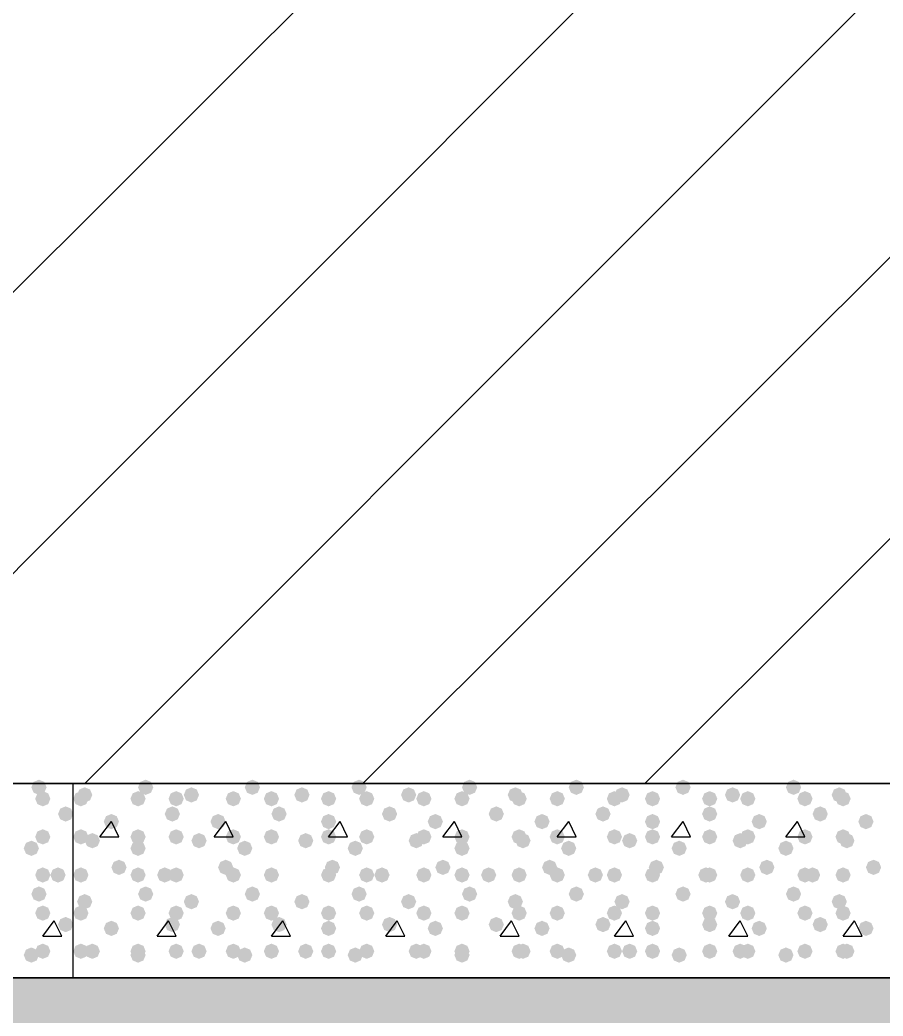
# Model space of a CAD drawing. Header units: millimetres. Extents: x 0 to 420, y 0 to 297.
# Drawn here: x 89.41 to 99, y 177.5 to 188.56 of the extents above; entities that cross this region are included whole.
import ezdxf

# ---------------------------------------------------------------- set-up
doc = ezdxf.new("R2010")
doc.units = ezdxf.units.MM
doc.layers.get('0').update_dxf_attribs({"linetype": 'CONTINUOUS'})

msp = doc.modelspace()

# ---------------------------------------------------------------- hatches: boundary and pattern name
at = {"true_color": 0x000007}
for points in [[(89.704333, 180.043667), (89.679462, 179.983871), (89.619667, 179.959), (89.559871, 179.983871), (89.535, 180.043667), (89.559871, 180.103462), (89.619667, 180.128333), (89.679462, 180.103463)], [(89.746667, 179.916667), (89.721796, 179.856871), (89.662, 179.832), (89.602204, 179.856871), (89.577333, 179.916667), (89.602204, 179.976462), (89.662, 180.001333), (89.721796, 179.976463)], [(90.000667, 179.747333), (89.975796, 179.687537), (89.916, 179.662667), (89.856204, 179.687537), (89.831333, 179.747333), (89.856204, 179.807129), (89.916, 179.832), (89.975796, 179.807129)], [(89.746667, 179.493333), (89.721796, 179.433538), (89.662, 179.408667), (89.602204, 179.433538), (89.577333, 179.493333), (89.602204, 179.553129), (89.662, 179.578), (89.721796, 179.553129)], [(89.619667, 179.366333), (89.594796, 179.306537), (89.535, 179.281667), (89.475204, 179.306537), (89.450333, 179.366333), (89.475204, 179.426129), (89.535, 179.451), (89.594796, 179.426129)], [(89.746667, 179.07), (89.721796, 179.010204), (89.662, 178.985333), (89.602204, 179.010204), (89.577333, 179.07), (89.602204, 179.129796), (89.662, 179.154667), (89.721796, 179.129796)], [(89.916, 179.07), (89.891129, 179.010204), (89.831333, 178.985333), (89.771537, 179.010204), (89.746667, 179.07), (89.771537, 179.129796), (89.831333, 179.154667), (89.891129, 179.129796)], [(89.704333, 178.858333), (89.679462, 178.798537), (89.619667, 178.773667), (89.559871, 178.798537), (89.535, 178.858333), (89.559871, 178.918129), (89.619667, 178.943), (89.679462, 178.918129)], [(89.746667, 178.646667), (89.721796, 178.586871), (89.662, 178.562), (89.602204, 178.586871), (89.577333, 178.646667), (89.602204, 178.706462), (89.662, 178.731333), (89.721796, 178.706463)], [(90.000667, 178.519667), (89.975796, 178.459871), (89.916, 178.435), (89.856204, 178.459871), (89.831333, 178.519667), (89.856204, 178.579462), (89.916, 178.604333), (89.975796, 178.579463)], [(89.746667, 178.223333), (89.721796, 178.163537), (89.662, 178.138667), (89.602204, 178.163537), (89.577333, 178.223333), (89.602204, 178.283129), (89.662, 178.308), (89.721796, 178.283129)], [(89.619667, 178.181), (89.594796, 178.121204), (89.535, 178.096333), (89.475204, 178.121204), (89.450333, 178.181), (89.475204, 178.240796), (89.535, 178.265667), (89.594796, 178.240796)]]:
    msp.add_hatch(color=0, dxfattribs=at).paths.add_polyline_path(points, flags=0)
at = {"true_color": 0x000008}
for points in [[(90.889667, 180.043667), (90.864796, 179.983871), (90.805, 179.959), (90.745204, 179.983871), (90.720333, 180.043667), (90.745204, 180.103462), (90.805, 180.128333), (90.864796, 180.103463)], [(92.075, 180.043667), (92.050129, 179.983871), (91.990333, 179.959), (91.930538, 179.983871), (91.905667, 180.043667), (91.930537, 180.103462), (91.990333, 180.128333), (92.050129, 180.103463)], [(93.260333, 180.043667), (93.235463, 179.983871), (93.175667, 179.959), (93.115871, 179.983871), (93.091, 180.043667), (93.115871, 180.103462), (93.175667, 180.128333), (93.235462, 180.103463)], [(94.488, 180.043667), (94.463129, 179.983871), (94.403333, 179.959), (94.343537, 179.983871), (94.318667, 180.043667), (94.343537, 180.103462), (94.403333, 180.128333), (94.463129, 180.103463)], [(95.673333, 180.043667), (95.648463, 179.983871), (95.588667, 179.959), (95.528871, 179.983871), (95.504, 180.043667), (95.528871, 180.103462), (95.588667, 180.128333), (95.648462, 180.103463)], [(96.858667, 180.043667), (96.833796, 179.983871), (96.774, 179.959), (96.714204, 179.983871), (96.689333, 180.043667), (96.714204, 180.103462), (96.774, 180.128333), (96.833796, 180.103463)], [(98.086333, 180.043667), (98.061462, 179.983871), (98.001667, 179.959), (97.941871, 179.983871), (97.917, 180.043667), (97.941871, 180.103462), (98.001667, 180.128333), (98.061462, 180.103463)], [(90.17, 179.916667), (90.145129, 179.856871), (90.085333, 179.832), (90.025538, 179.856871), (90.000667, 179.916667), (90.025537, 179.976462), (90.085333, 180.001333), (90.145129, 179.976463)], [(90.212333, 179.959), (90.187463, 179.899204), (90.127667, 179.874333), (90.067871, 179.899204), (90.043, 179.959), (90.067871, 180.018796), (90.127667, 180.043667), (90.187462, 180.018796)], [(90.805, 179.916667), (90.780129, 179.856871), (90.720333, 179.832), (90.660538, 179.856871), (90.635667, 179.916667), (90.660537, 179.976462), (90.720333, 180.001333), (90.780129, 179.976463)], [(91.228333, 179.916667), (91.203463, 179.856871), (91.143667, 179.832), (91.083871, 179.856871), (91.059, 179.916667), (91.083871, 179.976462), (91.143667, 180.001333), (91.203462, 179.976463)], [(91.397667, 179.959), (91.372796, 179.899204), (91.313, 179.874333), (91.253204, 179.899204), (91.228333, 179.959), (91.253204, 180.018796), (91.313, 180.043667), (91.372796, 180.018796)], [(91.863333, 179.916667), (91.838463, 179.856871), (91.778667, 179.832), (91.718871, 179.856871), (91.694, 179.916667), (91.718871, 179.976462), (91.778667, 180.001333), (91.838462, 179.976463)], [(92.286667, 179.916667), (92.261796, 179.856871), (92.202, 179.832), (92.142204, 179.856871), (92.117333, 179.916667), (92.142204, 179.976462), (92.202, 180.001333), (92.261796, 179.976463)], [(92.625333, 179.959), (92.600463, 179.899204), (92.540667, 179.874333), (92.480871, 179.899204), (92.456, 179.959), (92.480871, 180.018796), (92.540667, 180.043667), (92.600462, 180.018796)], [(92.921667, 179.916667), (92.896796, 179.856871), (92.837, 179.832), (92.777204, 179.856871), (92.752333, 179.916667), (92.777204, 179.976462), (92.837, 180.001333), (92.896796, 179.976463)], [(93.345, 179.916667), (93.320129, 179.856871), (93.260333, 179.832), (93.200538, 179.856871), (93.175667, 179.916667), (93.200537, 179.976462), (93.260333, 180.001333), (93.320129, 179.976463)], [(93.810667, 179.959), (93.785796, 179.899204), (93.726, 179.874333), (93.666204, 179.899204), (93.641333, 179.959), (93.666204, 180.018796), (93.726, 180.043667), (93.785796, 180.018796)], [(93.98, 179.916667), (93.955129, 179.856871), (93.895333, 179.832), (93.835538, 179.856871), (93.810667, 179.916667), (93.835537, 179.976462), (93.895333, 180.001333), (93.955129, 179.976463)], [(94.403333, 179.916667), (94.378463, 179.856871), (94.318667, 179.832), (94.258871, 179.856871), (94.234, 179.916667), (94.258871, 179.976462), (94.318667, 180.001333), (94.378462, 179.976463)], [(94.996, 179.959), (94.971129, 179.899204), (94.911333, 179.874333), (94.851537, 179.899204), (94.826667, 179.959), (94.851537, 180.018796), (94.911333, 180.043667), (94.971129, 180.018796)], [(95.038333, 179.916667), (95.013463, 179.856871), (94.953667, 179.832), (94.893871, 179.856871), (94.869, 179.916667), (94.893871, 179.976462), (94.953667, 180.001333), (95.013462, 179.976463)], [(95.461667, 179.916667), (95.436796, 179.856871), (95.377, 179.832), (95.317204, 179.856871), (95.292333, 179.916667), (95.317204, 179.976462), (95.377, 180.001333), (95.436796, 179.976463)], [(96.096667, 179.916667), (96.071796, 179.856871), (96.012, 179.832), (95.952204, 179.856871), (95.927333, 179.916667), (95.952204, 179.976462), (96.012, 180.001333), (96.071796, 179.976463)], [(96.181333, 179.959), (96.156462, 179.899204), (96.096667, 179.874333), (96.036871, 179.899204), (96.012, 179.959), (96.036871, 180.018796), (96.096667, 180.043667), (96.156462, 180.018796)], [(96.52, 179.916667), (96.495129, 179.856871), (96.435333, 179.832), (96.375538, 179.856871), (96.350667, 179.916667), (96.375537, 179.976462), (96.435333, 180.001333), (96.495129, 179.976463)], [(97.155, 179.916667), (97.130129, 179.856871), (97.070333, 179.832), (97.010538, 179.856871), (96.985667, 179.916667), (97.010537, 179.976462), (97.070333, 180.001333), (97.130129, 179.976463)], [(97.409, 179.959), (97.384129, 179.899204), (97.324333, 179.874333), (97.264538, 179.899204), (97.239667, 179.959), (97.264537, 180.018796), (97.324333, 180.043667), (97.384129, 180.018796)], [(97.578333, 179.916667), (97.553463, 179.856871), (97.493667, 179.832), (97.433871, 179.856871), (97.409, 179.916667), (97.433871, 179.976462), (97.493667, 180.001333), (97.553462, 179.976463)], [(98.213333, 179.916667), (98.188463, 179.856871), (98.128667, 179.832), (98.068871, 179.856871), (98.044, 179.916667), (98.068871, 179.976462), (98.128667, 180.001333), (98.188462, 179.976463)], [(98.594333, 179.959), (98.569462, 179.899204), (98.509667, 179.874333), (98.449871, 179.899204), (98.425, 179.959), (98.449871, 180.018796), (98.509667, 180.043667), (98.569462, 180.018796)], [(98.636667, 179.916667), (98.611796, 179.856871), (98.552, 179.832), (98.492204, 179.856871), (98.467333, 179.916667), (98.492204, 179.976462), (98.552, 180.001333), (98.611796, 179.976463)], [(91.186, 179.747333), (91.161129, 179.687537), (91.101333, 179.662667), (91.041537, 179.687537), (91.016667, 179.747333), (91.041537, 179.807129), (91.101333, 179.832), (91.161129, 179.807129)], [(92.371333, 179.747333), (92.346463, 179.687537), (92.286667, 179.662667), (92.226871, 179.687537), (92.202, 179.747333), (92.226871, 179.807129), (92.286667, 179.832), (92.346462, 179.807129)], [(93.599, 179.747333), (93.574129, 179.687537), (93.514333, 179.662667), (93.454538, 179.687537), (93.429667, 179.747333), (93.454537, 179.807129), (93.514333, 179.832), (93.574129, 179.807129)], [(94.784333, 179.747333), (94.759462, 179.687537), (94.699667, 179.662667), (94.639871, 179.687537), (94.615, 179.747333), (94.639871, 179.807129), (94.699667, 179.832), (94.759462, 179.807129)], [(95.969667, 179.747333), (95.944796, 179.687537), (95.885, 179.662667), (95.825204, 179.687537), (95.800333, 179.747333), (95.825204, 179.807129), (95.885, 179.832), (95.944796, 179.807129)], [(97.155, 179.747333), (97.130129, 179.687537), (97.070333, 179.662667), (97.010538, 179.687537), (96.985667, 179.747333), (97.010537, 179.807129), (97.070333, 179.832), (97.130129, 179.807129)], [(98.382667, 179.747333), (98.357796, 179.687537), (98.298, 179.662667), (98.238204, 179.687537), (98.213333, 179.747333), (98.238204, 179.807129), (98.298, 179.832), (98.357796, 179.807129)], [(90.508667, 179.662667), (90.483796, 179.602871), (90.424, 179.578), (90.364204, 179.602871), (90.339333, 179.662667), (90.364204, 179.722462), (90.424, 179.747333), (90.483796, 179.722463)], [(91.694, 179.662667), (91.669129, 179.602871), (91.609333, 179.578), (91.549538, 179.602871), (91.524667, 179.662667), (91.549537, 179.722462), (91.609333, 179.747333), (91.669129, 179.722463)], [(92.921667, 179.662667), (92.896796, 179.602871), (92.837, 179.578), (92.777204, 179.602871), (92.752333, 179.662667), (92.777204, 179.722462), (92.837, 179.747333), (92.896796, 179.722463)], [(94.107, 179.662667), (94.082129, 179.602871), (94.022333, 179.578), (93.962538, 179.602871), (93.937667, 179.662667), (93.962537, 179.722462), (94.022333, 179.747333), (94.082129, 179.722463)], [(95.292333, 179.662667), (95.267463, 179.602871), (95.207667, 179.578), (95.147871, 179.602871), (95.123, 179.662667), (95.147871, 179.722462), (95.207667, 179.747333), (95.267462, 179.722463)], [(96.52, 179.662667), (96.495129, 179.602871), (96.435333, 179.578), (96.375538, 179.602871), (96.350667, 179.662667), (96.375537, 179.722462), (96.435333, 179.747333), (96.495129, 179.722463)], [(97.705333, 179.662667), (97.680463, 179.602871), (97.620667, 179.578), (97.560871, 179.602871), (97.536, 179.662667), (97.560871, 179.722462), (97.620667, 179.747333), (97.680462, 179.722463)], [(98.890667, 179.662667), (98.865796, 179.602871), (98.806, 179.578), (98.746204, 179.602871), (98.721333, 179.662667), (98.746204, 179.722462), (98.806, 179.747333), (98.865796, 179.722463)], [(90.17, 179.493333), (90.145129, 179.433538), (90.085333, 179.408667), (90.025538, 179.433538), (90.000667, 179.493333), (90.025537, 179.553129), (90.085333, 179.578), (90.145129, 179.553129)], [(90.297, 179.451), (90.272129, 179.391204), (90.212333, 179.366333), (90.152538, 179.391204), (90.127667, 179.451), (90.152537, 179.510796), (90.212333, 179.535667), (90.272129, 179.510796)], [(90.805, 179.493333), (90.780129, 179.433538), (90.720333, 179.408667), (90.660538, 179.433538), (90.635667, 179.493333), (90.660537, 179.553129), (90.720333, 179.578), (90.780129, 179.553129)], [(91.228333, 179.493333), (91.203463, 179.433538), (91.143667, 179.408667), (91.083871, 179.433538), (91.059, 179.493333), (91.083871, 179.553129), (91.143667, 179.578), (91.203462, 179.553129)], [(91.482333, 179.451), (91.457463, 179.391204), (91.397667, 179.366333), (91.337871, 179.391204), (91.313, 179.451), (91.337871, 179.510796), (91.397667, 179.535667), (91.457462, 179.510796)], [(91.863333, 179.493333), (91.838463, 179.433538), (91.778667, 179.408667), (91.718871, 179.433538), (91.694, 179.493333), (91.718871, 179.553129), (91.778667, 179.578), (91.838462, 179.553129)], [(92.286667, 179.493333), (92.261796, 179.433538), (92.202, 179.408667), (92.142204, 179.433538), (92.117333, 179.493333), (92.142204, 179.553129), (92.202, 179.578), (92.261796, 179.553129)], [(92.667667, 179.451), (92.642796, 179.391204), (92.583, 179.366333), (92.523204, 179.391204), (92.498333, 179.451), (92.523204, 179.510796), (92.583, 179.535667), (92.642796, 179.510796)], [(92.921667, 179.493333), (92.896796, 179.433538), (92.837, 179.408667), (92.777204, 179.433538), (92.752333, 179.493333), (92.777204, 179.553129), (92.837, 179.578), (92.896796, 179.553129)], [(93.345, 179.493333), (93.320129, 179.433538), (93.260333, 179.408667), (93.200538, 179.433538), (93.175667, 179.493333), (93.200537, 179.553129), (93.260333, 179.578), (93.320129, 179.553129)], [(93.895333, 179.451), (93.870463, 179.391204), (93.810667, 179.366333), (93.750871, 179.391204), (93.726, 179.451), (93.750871, 179.510796), (93.810667, 179.535667), (93.870462, 179.510796)], [(93.98, 179.493333), (93.955129, 179.433538), (93.895333, 179.408667), (93.835538, 179.433538), (93.810667, 179.493333), (93.835537, 179.553129), (93.895333, 179.578), (93.955129, 179.553129)], [(94.403333, 179.493333), (94.378463, 179.433538), (94.318667, 179.408667), (94.258871, 179.433538), (94.234, 179.493333), (94.258871, 179.553129), (94.318667, 179.578), (94.378462, 179.553129)], [(95.038333, 179.493333), (95.013463, 179.433538), (94.953667, 179.408667), (94.893871, 179.433538), (94.869, 179.493333), (94.893871, 179.553129), (94.953667, 179.578), (95.013462, 179.553129)], [(95.080667, 179.451), (95.055796, 179.391204), (94.996, 179.366333), (94.936204, 179.391204), (94.911333, 179.451), (94.936204, 179.510796), (94.996, 179.535667), (95.055796, 179.510796)], [(95.461667, 179.493333), (95.436796, 179.433538), (95.377, 179.408667), (95.317204, 179.433538), (95.292333, 179.493333), (95.317204, 179.553129), (95.377, 179.578), (95.436796, 179.553129)], [(96.096667, 179.493333), (96.071796, 179.433538), (96.012, 179.408667), (95.952204, 179.433538), (95.927333, 179.493333), (95.952204, 179.553129), (96.012, 179.578), (96.071796, 179.553129)], [(96.266, 179.451), (96.241129, 179.391204), (96.181333, 179.366333), (96.121537, 179.391204), (96.096667, 179.451), (96.121537, 179.510796), (96.181333, 179.535667), (96.241129, 179.510796)], [(96.52, 179.493333), (96.495129, 179.433538), (96.435333, 179.408667), (96.375538, 179.433538), (96.350667, 179.493333), (96.375537, 179.553129), (96.435333, 179.578), (96.495129, 179.553129)], [(97.155, 179.493333), (97.130129, 179.433538), (97.070333, 179.408667), (97.010538, 179.433538), (96.985667, 179.493333), (97.010537, 179.553129), (97.070333, 179.578), (97.130129, 179.553129)], [(97.493667, 179.451), (97.468796, 179.391204), (97.409, 179.366333), (97.349204, 179.391204), (97.324333, 179.451), (97.349204, 179.510796), (97.409, 179.535667), (97.468796, 179.510796)], [(97.578333, 179.493333), (97.553463, 179.433538), (97.493667, 179.408667), (97.433871, 179.433538), (97.409, 179.493333), (97.433871, 179.553129), (97.493667, 179.578), (97.553462, 179.553129)], [(98.213333, 179.493333), (98.188463, 179.433538), (98.128667, 179.408667), (98.068871, 179.433538), (98.044, 179.493333), (98.068871, 179.553129), (98.128667, 179.578), (98.188462, 179.553129)], [(98.636667, 179.493333), (98.611796, 179.433538), (98.552, 179.408667), (98.492204, 179.433538), (98.467333, 179.493333), (98.492204, 179.553129), (98.552, 179.578), (98.611796, 179.553129)], [(98.679, 179.451), (98.654129, 179.391204), (98.594333, 179.366333), (98.534538, 179.391204), (98.509667, 179.451), (98.534537, 179.510796), (98.594333, 179.535667), (98.654129, 179.510796)], [(90.805, 179.366333), (90.780129, 179.306537), (90.720333, 179.281667), (90.660538, 179.306537), (90.635667, 179.366333), (90.660537, 179.426129), (90.720333, 179.451), (90.780129, 179.426129)], [(91.990333, 179.366333), (91.965463, 179.306537), (91.905667, 179.281667), (91.845871, 179.306537), (91.821, 179.366333), (91.845871, 179.426129), (91.905667, 179.451), (91.965462, 179.426129)], [(93.218, 179.366333), (93.193129, 179.306537), (93.133333, 179.281667), (93.073538, 179.306537), (93.048667, 179.366333), (93.073537, 179.426129), (93.133333, 179.451), (93.193129, 179.426129)], [(94.403333, 179.366333), (94.378463, 179.306537), (94.318667, 179.281667), (94.258871, 179.306537), (94.234, 179.366333), (94.258871, 179.426129), (94.318667, 179.451), (94.378462, 179.426129)], [(95.588667, 179.366333), (95.563796, 179.306537), (95.504, 179.281667), (95.444204, 179.306537), (95.419333, 179.366333), (95.444204, 179.426129), (95.504, 179.451), (95.563796, 179.426129)], [(96.816333, 179.366333), (96.791462, 179.306537), (96.731667, 179.281667), (96.671871, 179.306537), (96.647, 179.366333), (96.671871, 179.426129), (96.731667, 179.451), (96.791462, 179.426129)], [(98.001667, 179.366333), (97.976796, 179.306537), (97.917, 179.281667), (97.857204, 179.306537), (97.832333, 179.366333), (97.857204, 179.426129), (97.917, 179.451), (97.976796, 179.426129)], [(90.593333, 179.154667), (90.568463, 179.094871), (90.508667, 179.07), (90.448871, 179.094871), (90.424, 179.154667), (90.448871, 179.214462), (90.508667, 179.239333), (90.568462, 179.214463)], [(91.778667, 179.154667), (91.753796, 179.094871), (91.694, 179.07), (91.634204, 179.094871), (91.609333, 179.154667), (91.634204, 179.214462), (91.694, 179.239333), (91.753796, 179.214463)], [(92.964, 179.154667), (92.939129, 179.094871), (92.879333, 179.07), (92.819538, 179.094871), (92.794667, 179.154667), (92.819537, 179.214462), (92.879333, 179.239333), (92.939129, 179.214463)], [(94.191667, 179.154667), (94.166796, 179.094871), (94.107, 179.07), (94.047204, 179.094871), (94.022333, 179.154667), (94.047204, 179.214462), (94.107, 179.239333), (94.166796, 179.214463)], [(95.377, 179.154667), (95.352129, 179.094871), (95.292333, 179.07), (95.232538, 179.094871), (95.207667, 179.154667), (95.232537, 179.214462), (95.292333, 179.239333), (95.352129, 179.214463)], [(96.562333, 179.154667), (96.537463, 179.094871), (96.477667, 179.07), (96.417871, 179.094871), (96.393, 179.154667), (96.417871, 179.214462), (96.477667, 179.239333), (96.537462, 179.214463)], [(97.79, 179.154667), (97.765129, 179.094871), (97.705333, 179.07), (97.645538, 179.094871), (97.620667, 179.154667), (97.645537, 179.214462), (97.705333, 179.239333), (97.765129, 179.214463)], [(98.975333, 179.154667), (98.950463, 179.094871), (98.890667, 179.07), (98.830871, 179.094871), (98.806, 179.154667), (98.830871, 179.214462), (98.890667, 179.239333), (98.950462, 179.214463)], [(90.17, 179.07), (90.145129, 179.010204), (90.085333, 178.985333), (90.025538, 179.010204), (90.000667, 179.07), (90.025537, 179.129796), (90.085333, 179.154667), (90.145129, 179.129796)], [(90.805, 179.07), (90.780129, 179.010204), (90.720333, 178.985333), (90.660538, 179.010204), (90.635667, 179.07), (90.660537, 179.129796), (90.720333, 179.154667), (90.780129, 179.129796)], [(91.101333, 179.07), (91.076462, 179.010204), (91.016667, 178.985333), (90.956871, 179.010204), (90.932, 179.07), (90.956871, 179.129796), (91.016667, 179.154667), (91.076462, 179.129796)], [(91.228333, 179.07), (91.203463, 179.010204), (91.143667, 178.985333), (91.083871, 179.010204), (91.059, 179.07), (91.083871, 179.129796), (91.143667, 179.154667), (91.203462, 179.129796)], [(91.863333, 179.07), (91.838463, 179.010204), (91.778667, 178.985333), (91.718871, 179.010204), (91.694, 179.07), (91.718871, 179.129796), (91.778667, 179.154667), (91.838462, 179.129796)], [(92.286667, 179.07), (92.261796, 179.010204), (92.202, 178.985333), (92.142204, 179.010204), (92.117333, 179.07), (92.142204, 179.129796), (92.202, 179.154667), (92.261796, 179.129796)], [(92.286667, 179.07), (92.261796, 179.010204), (92.202, 178.985333), (92.142204, 179.010204), (92.117333, 179.07), (92.142204, 179.129796), (92.202, 179.154667), (92.261796, 179.129796)], [(92.921667, 179.07), (92.896796, 179.010204), (92.837, 178.985333), (92.777204, 179.010204), (92.752333, 179.07), (92.777204, 179.129796), (92.837, 179.154667), (92.896796, 179.129796)], [(93.345, 179.07), (93.320129, 179.010204), (93.260333, 178.985333), (93.200538, 179.010204), (93.175667, 179.07), (93.200537, 179.129796), (93.260333, 179.154667), (93.320129, 179.129796)], [(93.514333, 179.07), (93.489462, 179.010204), (93.429667, 178.985333), (93.369871, 179.010204), (93.345, 179.07), (93.369871, 179.129796), (93.429667, 179.154667), (93.489462, 179.129796)], [(93.98, 179.07), (93.955129, 179.010204), (93.895333, 178.985333), (93.835538, 179.010204), (93.810667, 179.07), (93.835537, 179.129796), (93.895333, 179.154667), (93.955129, 179.129796)], [(94.403333, 179.07), (94.378463, 179.010204), (94.318667, 178.985333), (94.258871, 179.010204), (94.234, 179.07), (94.258871, 179.129796), (94.318667, 179.154667), (94.378462, 179.129796)], [(94.699667, 179.07), (94.674796, 179.010204), (94.615, 178.985333), (94.555204, 179.010204), (94.530333, 179.07), (94.555204, 179.129796), (94.615, 179.154667), (94.674796, 179.129796)], [(95.038333, 179.07), (95.013463, 179.010204), (94.953667, 178.985333), (94.893871, 179.010204), (94.869, 179.07), (94.893871, 179.129796), (94.953667, 179.154667), (95.013462, 179.129796)], [(95.461667, 179.07), (95.436796, 179.010204), (95.377, 178.985333), (95.317204, 179.010204), (95.292333, 179.07), (95.317204, 179.129796), (95.377, 179.154667), (95.436796, 179.129796)], [(95.885, 179.07), (95.860129, 179.010204), (95.800333, 178.985333), (95.740538, 179.010204), (95.715667, 179.07), (95.740537, 179.129796), (95.800333, 179.154667), (95.860129, 179.129796)], [(96.096667, 179.07), (96.071796, 179.010204), (96.012, 178.985333), (95.952204, 179.010204), (95.927333, 179.07), (95.952204, 179.129796), (96.012, 179.154667), (96.071796, 179.129796)], [(96.52, 179.07), (96.495129, 179.010204), (96.435333, 178.985333), (96.375538, 179.010204), (96.350667, 179.07), (96.375537, 179.129796), (96.435333, 179.154667), (96.495129, 179.129796)], [(97.112667, 179.07), (97.087796, 179.010204), (97.028, 178.985333), (96.968204, 179.010204), (96.943333, 179.07), (96.968204, 179.129796), (97.028, 179.154667), (97.087796, 179.129796)], [(97.155, 179.07), (97.130129, 179.010204), (97.070333, 178.985333), (97.010538, 179.010204), (96.985667, 179.07), (97.010537, 179.129796), (97.070333, 179.154667), (97.130129, 179.129796)], [(97.578333, 179.07), (97.553463, 179.010204), (97.493667, 178.985333), (97.433871, 179.010204), (97.409, 179.07), (97.433871, 179.129796), (97.493667, 179.154667), (97.553462, 179.129796)], [(98.213333, 179.07), (98.188463, 179.010204), (98.128667, 178.985333), (98.068871, 179.010204), (98.044, 179.07), (98.068871, 179.129796), (98.128667, 179.154667), (98.188462, 179.129796)], [(98.298, 179.07), (98.273129, 179.010204), (98.213333, 178.985333), (98.153537, 179.010204), (98.128667, 179.07), (98.153537, 179.129796), (98.213333, 179.154667), (98.273129, 179.129796)], [(98.636667, 179.07), (98.611796, 179.010204), (98.552, 178.985333), (98.492204, 179.010204), (98.467333, 179.07), (98.492204, 179.129796), (98.552, 179.154667), (98.611796, 179.129796)], [(90.212333, 178.773667), (90.187463, 178.713871), (90.127667, 178.689), (90.067871, 178.713871), (90.043, 178.773667), (90.067871, 178.833462), (90.127667, 178.858333), (90.187462, 178.833463)], [(90.889667, 178.858333), (90.864796, 178.798537), (90.805, 178.773667), (90.745204, 178.798537), (90.720333, 178.858333), (90.745204, 178.918129), (90.805, 178.943), (90.864796, 178.918129)], [(91.397667, 178.773667), (91.372796, 178.713871), (91.313, 178.689), (91.253204, 178.713871), (91.228333, 178.773667), (91.253204, 178.833462), (91.313, 178.858333), (91.372796, 178.833463)], [(92.075, 178.858333), (92.050129, 178.798537), (91.990333, 178.773667), (91.930538, 178.798537), (91.905667, 178.858333), (91.930537, 178.918129), (91.990333, 178.943), (92.050129, 178.918129)], [(92.625333, 178.773667), (92.600463, 178.713871), (92.540667, 178.689), (92.480871, 178.713871), (92.456, 178.773667), (92.480871, 178.833462), (92.540667, 178.858333), (92.600462, 178.833463)], [(93.260333, 178.858333), (93.235463, 178.798537), (93.175667, 178.773667), (93.115871, 178.798537), (93.091, 178.858333), (93.115871, 178.918129), (93.175667, 178.943), (93.235462, 178.918129)], [(93.810667, 178.773667), (93.785796, 178.713871), (93.726, 178.689), (93.666204, 178.713871), (93.641333, 178.773667), (93.666204, 178.833462), (93.726, 178.858333), (93.785796, 178.833463)], [(94.488, 178.858333), (94.463129, 178.798537), (94.403333, 178.773667), (94.343537, 178.798537), (94.318667, 178.858333), (94.343537, 178.918129), (94.403333, 178.943), (94.463129, 178.918129)], [(94.996, 178.773667), (94.971129, 178.713871), (94.911333, 178.689), (94.851537, 178.713871), (94.826667, 178.773667), (94.851537, 178.833462), (94.911333, 178.858333), (94.971129, 178.833463)], [(95.673333, 178.858333), (95.648463, 178.798537), (95.588667, 178.773667), (95.528871, 178.798537), (95.504, 178.858333), (95.528871, 178.918129), (95.588667, 178.943), (95.648462, 178.918129)], [(96.181333, 178.773667), (96.156462, 178.713871), (96.096667, 178.689), (96.036871, 178.713871), (96.012, 178.773667), (96.036871, 178.833462), (96.096667, 178.858333), (96.156462, 178.833463)], [(96.858667, 178.858333), (96.833796, 178.798537), (96.774, 178.773667), (96.714204, 178.798537), (96.689333, 178.858333), (96.714204, 178.918129), (96.774, 178.943), (96.833796, 178.918129)], [(97.409, 178.773667), (97.384129, 178.713871), (97.324333, 178.689), (97.264538, 178.713871), (97.239667, 178.773667), (97.264537, 178.833462), (97.324333, 178.858333), (97.384129, 178.833463)], [(98.086333, 178.858333), (98.061462, 178.798537), (98.001667, 178.773667), (97.941871, 178.798537), (97.917, 178.858333), (97.941871, 178.918129), (98.001667, 178.943), (98.061462, 178.918129)], [(98.594333, 178.773667), (98.569462, 178.713871), (98.509667, 178.689), (98.449871, 178.713871), (98.425, 178.773667), (98.449871, 178.833462), (98.509667, 178.858333), (98.569462, 178.833463)], [(90.17, 178.646667), (90.145129, 178.586871), (90.085333, 178.562), (90.025538, 178.586871), (90.000667, 178.646667), (90.025537, 178.706462), (90.085333, 178.731333), (90.145129, 178.706463)], [(90.805, 178.646667), (90.780129, 178.586871), (90.720333, 178.562), (90.660538, 178.586871), (90.635667, 178.646667), (90.660537, 178.706462), (90.720333, 178.731333), (90.780129, 178.706463)], [(91.228333, 178.646667), (91.203463, 178.586871), (91.143667, 178.562), (91.083871, 178.586871), (91.059, 178.646667), (91.083871, 178.706462), (91.143667, 178.731333), (91.203462, 178.706463)], [(91.863333, 178.646667), (91.838463, 178.586871), (91.778667, 178.562), (91.718871, 178.586871), (91.694, 178.646667), (91.718871, 178.706462), (91.778667, 178.731333), (91.838462, 178.706463)], [(92.286667, 178.646667), (92.261796, 178.586871), (92.202, 178.562), (92.142204, 178.586871), (92.117333, 178.646667), (92.142204, 178.706462), (92.202, 178.731333), (92.261796, 178.706463)], [(92.921667, 178.646667), (92.896796, 178.586871), (92.837, 178.562), (92.777204, 178.586871), (92.752333, 178.646667), (92.777204, 178.706462), (92.837, 178.731333), (92.896796, 178.706463)], [(93.345, 178.646667), (93.320129, 178.586871), (93.260333, 178.562), (93.200538, 178.586871), (93.175667, 178.646667), (93.200537, 178.706462), (93.260333, 178.731333), (93.320129, 178.706463)], [(93.98, 178.646667), (93.955129, 178.586871), (93.895333, 178.562), (93.835538, 178.586871), (93.810667, 178.646667), (93.835537, 178.706462), (93.895333, 178.731333), (93.955129, 178.706463)], [(94.403333, 178.646667), (94.378463, 178.586871), (94.318667, 178.562), (94.258871, 178.586871), (94.234, 178.646667), (94.258871, 178.706462), (94.318667, 178.731333), (94.378462, 178.706463)], [(95.038333, 178.646667), (95.013463, 178.586871), (94.953667, 178.562), (94.893871, 178.586871), (94.869, 178.646667), (94.893871, 178.706462), (94.953667, 178.731333), (95.013462, 178.706463)], [(95.461667, 178.646667), (95.436796, 178.586871), (95.377, 178.562), (95.317204, 178.586871), (95.292333, 178.646667), (95.317204, 178.706462), (95.377, 178.731333), (95.436796, 178.706463)], [(96.096667, 178.646667), (96.071796, 178.586871), (96.012, 178.562), (95.952204, 178.586871), (95.927333, 178.646667), (95.952204, 178.706462), (96.012, 178.731333), (96.071796, 178.706463)], [(96.52, 178.646667), (96.495129, 178.586871), (96.435333, 178.562), (96.375538, 178.586871), (96.350667, 178.646667), (96.375537, 178.706462), (96.435333, 178.731333), (96.495129, 178.706463)], [(97.155, 178.646667), (97.130129, 178.586871), (97.070333, 178.562), (97.010538, 178.586871), (96.985667, 178.646667), (97.010537, 178.706462), (97.070333, 178.731333), (97.130129, 178.706463)], [(97.578333, 178.646667), (97.553463, 178.586871), (97.493667, 178.562), (97.433871, 178.586871), (97.409, 178.646667), (97.433871, 178.706462), (97.493667, 178.731333), (97.553462, 178.706463)], [(98.213333, 178.646667), (98.188463, 178.586871), (98.128667, 178.562), (98.068871, 178.586871), (98.044, 178.646667), (98.068871, 178.706462), (98.128667, 178.731333), (98.188462, 178.706463)], [(98.636667, 178.646667), (98.611796, 178.586871), (98.552, 178.562), (98.492204, 178.586871), (98.467333, 178.646667), (98.492204, 178.706462), (98.552, 178.731333), (98.611796, 178.706463)], [(90.508667, 178.477333), (90.483796, 178.417537), (90.424, 178.392667), (90.364204, 178.417537), (90.339333, 178.477333), (90.364204, 178.537129), (90.424, 178.562), (90.483796, 178.537129)], [(91.186, 178.519667), (91.161129, 178.459871), (91.101333, 178.435), (91.041537, 178.459871), (91.016667, 178.519667), (91.041537, 178.579462), (91.101333, 178.604333), (91.161129, 178.579463)], [(91.694, 178.477333), (91.669129, 178.417537), (91.609333, 178.392667), (91.549538, 178.417537), (91.524667, 178.477333), (91.549537, 178.537129), (91.609333, 178.562), (91.669129, 178.537129)], [(92.371333, 178.519667), (92.346463, 178.459871), (92.286667, 178.435), (92.226871, 178.459871), (92.202, 178.519667), (92.226871, 178.579462), (92.286667, 178.604333), (92.346462, 178.579463)], [(92.921667, 178.477333), (92.896796, 178.417537), (92.837, 178.392667), (92.777204, 178.417537), (92.752333, 178.477333), (92.777204, 178.537129), (92.837, 178.562), (92.896796, 178.537129)], [(93.599, 178.519667), (93.574129, 178.459871), (93.514333, 178.435), (93.454538, 178.459871), (93.429667, 178.519667), (93.454537, 178.579462), (93.514333, 178.604333), (93.574129, 178.579463)], [(94.107, 178.477333), (94.082129, 178.417537), (94.022333, 178.392667), (93.962538, 178.417537), (93.937667, 178.477333), (93.962537, 178.537129), (94.022333, 178.562), (94.082129, 178.537129)], [(94.784333, 178.519667), (94.759462, 178.459871), (94.699667, 178.435), (94.639871, 178.459871), (94.615, 178.519667), (94.639871, 178.579462), (94.699667, 178.604333), (94.759462, 178.579463)], [(95.292333, 178.477333), (95.267463, 178.417537), (95.207667, 178.392667), (95.147871, 178.417537), (95.123, 178.477333), (95.147871, 178.537129), (95.207667, 178.562), (95.267462, 178.537129)], [(95.969667, 178.519667), (95.944796, 178.459871), (95.885, 178.435), (95.825204, 178.459871), (95.800333, 178.519667), (95.825204, 178.579462), (95.885, 178.604333), (95.944796, 178.579463)], [(96.52, 178.477333), (96.495129, 178.417537), (96.435333, 178.392667), (96.375538, 178.417537), (96.350667, 178.477333), (96.375537, 178.537129), (96.435333, 178.562), (96.495129, 178.537129)], [(97.155, 178.519667), (97.130129, 178.459871), (97.070333, 178.435), (97.010538, 178.459871), (96.985667, 178.519667), (97.010537, 178.579462), (97.070333, 178.604333), (97.130129, 178.579463)], [(97.705333, 178.477333), (97.680463, 178.417537), (97.620667, 178.392667), (97.560871, 178.417537), (97.536, 178.477333), (97.560871, 178.537129), (97.620667, 178.562), (97.680462, 178.537129)], [(98.382667, 178.519667), (98.357796, 178.459871), (98.298, 178.435), (98.238204, 178.459871), (98.213333, 178.519667), (98.238204, 178.579462), (98.298, 178.604333), (98.357796, 178.579463)], [(98.890667, 178.477333), (98.865796, 178.417537), (98.806, 178.392667), (98.746204, 178.417537), (98.721333, 178.477333), (98.746204, 178.537129), (98.806, 178.562), (98.865796, 178.537129)], [(90.17, 178.223333), (90.145129, 178.163537), (90.085333, 178.138667), (90.025538, 178.163537), (90.000667, 178.223333), (90.025537, 178.283129), (90.085333, 178.308), (90.145129, 178.283129)], [(90.297, 178.223333), (90.272129, 178.163537), (90.212333, 178.138667), (90.152538, 178.163537), (90.127667, 178.223333), (90.152537, 178.283129), (90.212333, 178.308), (90.272129, 178.283129)], [(90.805, 178.223333), (90.780129, 178.163537), (90.720333, 178.138667), (90.660538, 178.163537), (90.635667, 178.223333), (90.660537, 178.283129), (90.720333, 178.308), (90.780129, 178.283129)], [(91.228333, 178.223333), (91.203463, 178.163537), (91.143667, 178.138667), (91.083871, 178.163537), (91.059, 178.223333), (91.083871, 178.283129), (91.143667, 178.308), (91.203462, 178.283129)], [(91.482333, 178.223333), (91.457463, 178.163537), (91.397667, 178.138667), (91.337871, 178.163537), (91.313, 178.223333), (91.337871, 178.283129), (91.397667, 178.308), (91.457462, 178.283129)], [(91.863333, 178.223333), (91.838463, 178.163537), (91.778667, 178.138667), (91.718871, 178.163537), (91.694, 178.223333), (91.718871, 178.283129), (91.778667, 178.308), (91.838462, 178.283129)], [(92.286667, 178.223333), (92.261796, 178.163537), (92.202, 178.138667), (92.142204, 178.163537), (92.117333, 178.223333), (92.142204, 178.283129), (92.202, 178.308), (92.261796, 178.283129)], [(92.667667, 178.223333), (92.642796, 178.163537), (92.583, 178.138667), (92.523204, 178.163537), (92.498333, 178.223333), (92.523204, 178.283129), (92.583, 178.308), (92.642796, 178.283129)], [(92.921667, 178.223333), (92.896796, 178.163537), (92.837, 178.138667), (92.777204, 178.163537), (92.752333, 178.223333), (92.777204, 178.283129), (92.837, 178.308), (92.896796, 178.283129)], [(93.345, 178.223333), (93.320129, 178.163537), (93.260333, 178.138667), (93.200538, 178.163537), (93.175667, 178.223333), (93.200537, 178.283129), (93.260333, 178.308), (93.320129, 178.283129)], [(93.895333, 178.223333), (93.870463, 178.163537), (93.810667, 178.138667), (93.750871, 178.163537), (93.726, 178.223333), (93.750871, 178.283129), (93.810667, 178.308), (93.870462, 178.283129)], [(93.98, 178.223333), (93.955129, 178.163537), (93.895333, 178.138667), (93.835538, 178.163537), (93.810667, 178.223333), (93.835537, 178.283129), (93.895333, 178.308), (93.955129, 178.283129)], [(94.403333, 178.223333), (94.378463, 178.163537), (94.318667, 178.138667), (94.258871, 178.163537), (94.234, 178.223333), (94.258871, 178.283129), (94.318667, 178.308), (94.378462, 178.283129)], [(95.038333, 178.223333), (95.013463, 178.163537), (94.953667, 178.138667), (94.893871, 178.163537), (94.869, 178.223333), (94.893871, 178.283129), (94.953667, 178.308), (95.013462, 178.283129)], [(95.080667, 178.223333), (95.055796, 178.163537), (94.996, 178.138667), (94.936204, 178.163537), (94.911333, 178.223333), (94.936204, 178.283129), (94.996, 178.308), (95.055796, 178.283129)], [(95.461667, 178.223333), (95.436796, 178.163537), (95.377, 178.138667), (95.317204, 178.163537), (95.292333, 178.223333), (95.317204, 178.283129), (95.377, 178.308), (95.436796, 178.283129)], [(96.096667, 178.223333), (96.071796, 178.163537), (96.012, 178.138667), (95.952204, 178.163537), (95.927333, 178.223333), (95.952204, 178.283129), (96.012, 178.308), (96.071796, 178.283129)], [(96.266, 178.223333), (96.241129, 178.163537), (96.181333, 178.138667), (96.121537, 178.163537), (96.096667, 178.223333), (96.121537, 178.283129), (96.181333, 178.308), (96.241129, 178.283129)], [(96.52, 178.223333), (96.495129, 178.163537), (96.435333, 178.138667), (96.375538, 178.163537), (96.350667, 178.223333), (96.375537, 178.283129), (96.435333, 178.308), (96.495129, 178.283129)], [(97.155, 178.223333), (97.130129, 178.163537), (97.070333, 178.138667), (97.010538, 178.163537), (96.985667, 178.223333), (97.010537, 178.283129), (97.070333, 178.308), (97.130129, 178.283129)], [(97.493667, 178.223333), (97.468796, 178.163537), (97.409, 178.138667), (97.349204, 178.163537), (97.324333, 178.223333), (97.349204, 178.283129), (97.409, 178.308), (97.468796, 178.283129)], [(97.578333, 178.223333), (97.553463, 178.163537), (97.493667, 178.138667), (97.433871, 178.163537), (97.409, 178.223333), (97.433871, 178.283129), (97.493667, 178.308), (97.553462, 178.283129)], [(98.213333, 178.223333), (98.188463, 178.163537), (98.128667, 178.138667), (98.068871, 178.163537), (98.044, 178.223333), (98.068871, 178.283129), (98.128667, 178.308), (98.188462, 178.283129)], [(98.636667, 178.223333), (98.611796, 178.163537), (98.552, 178.138667), (98.492204, 178.163537), (98.467333, 178.223333), (98.492204, 178.283129), (98.552, 178.308), (98.611796, 178.283129)], [(98.679, 178.223333), (98.654129, 178.163537), (98.594333, 178.138667), (98.534538, 178.163537), (98.509667, 178.223333), (98.534537, 178.283129), (98.594333, 178.308), (98.654129, 178.283129)], [(90.805, 178.181), (90.780129, 178.121204), (90.720333, 178.096333), (90.660538, 178.121204), (90.635667, 178.181), (90.660537, 178.240796), (90.720333, 178.265667), (90.780129, 178.240796)], [(91.990333, 178.181), (91.965463, 178.121204), (91.905667, 178.096333), (91.845871, 178.121204), (91.821, 178.181), (91.845871, 178.240796), (91.905667, 178.265667), (91.965462, 178.240796)], [(93.218, 178.181), (93.193129, 178.121204), (93.133333, 178.096333), (93.073538, 178.121204), (93.048667, 178.181), (93.073537, 178.240796), (93.133333, 178.265667), (93.193129, 178.240796)], [(94.403333, 178.181), (94.378463, 178.121204), (94.318667, 178.096333), (94.258871, 178.121204), (94.234, 178.181), (94.258871, 178.240796), (94.318667, 178.265667), (94.378462, 178.240796)], [(95.588667, 178.181), (95.563796, 178.121204), (95.504, 178.096333), (95.444204, 178.121204), (95.419333, 178.181), (95.444204, 178.240796), (95.504, 178.265667), (95.563796, 178.240796)], [(96.816333, 178.181), (96.791462, 178.121204), (96.731667, 178.096333), (96.671871, 178.121204), (96.647, 178.181), (96.671871, 178.240796), (96.731667, 178.265667), (96.791462, 178.240796)], [(98.001667, 178.181), (97.976796, 178.121204), (97.917, 178.096333), (97.857204, 178.121204), (97.832333, 178.181), (97.857204, 178.240796), (97.917, 178.265667), (97.976796, 178.240796)]]:
    msp.add_hatch(color=0, dxfattribs=at).paths.add_polyline_path(points, flags=0)
h = msp.add_hatch(color=0, dxfattribs=at)
h.paths.add_polyline_path([(378.544667, 177.927), (32.469667, 177.927), (378.544667, 165.946667)], flags=0)
h.paths.add_polyline_path([(32.469667, 177.927), (378.544667, 165.946667), (32.469667, 165.946667)], flags=0)

# ---------------------------------------------------------------- linework, layer by layer
at = {"color": 0, "true_color": 0x000007}
for points in [[(31.369, 201.252667), (31.369, 177.927), (379.603, 177.927), (379.603, 201.252667), (217.17, 201.252667), (217.17, 222.461667), (193.844333, 222.461667), (193.844333, 201.252667)], [(31.369, 201.252667), (31.369, 177.927), (379.603, 177.927), (379.603, 201.252667), (217.17, 201.252667), (217.17, 222.461667), (193.844333, 222.461667), (193.844333, 201.252667)], [(33.528002, 199.135999), (195.961001, 199.135999), (195.961001, 220.344999), (215.053334, 220.344999), (215.053334, 199.135999), (377.486334, 199.135999), (377.486334, 180.085999), (33.528002, 180.085999)], [(87.884, 180.086), (87.884, 177.927), (90.000667, 177.927), (90.000667, 180.086)]]:
    msp.add_lwpolyline(points, close=True, dxfattribs=at)
at = {"color": 0, "true_color": 0x0000fd}
msp.add_lwpolyline([(33.528, 180.086), (377.486333, 180.086), (377.486333, 199.136), (215.053333, 199.136), (215.053333, 220.345), (195.961, 220.345), (195.961, 199.136), (33.528, 199.136)], close=True, dxfattribs=at)
at = {"color": 0, "true_color": 0x000002}
for points in [[(83.862333, 180.086), (102.954667, 199.136)], [(86.995, 180.086), (106.045, 199.136)], [(90.127667, 180.086), (109.177667, 199.136)], [(93.218, 180.086), (112.310333, 199.136)], [(96.350667, 180.086), (115.443, 199.136)]]:
    msp.add_lwpolyline(points, dxfattribs=at)
at = {"color": 0, "true_color": 0x000007}
for points in [[(109.093, 180.086), (90.000667, 180.086)], [(89.662, 178.392667), (89.789, 178.562)], [(89.873667, 178.392667), (89.789, 178.562)], [(89.662, 178.392667), (89.873667, 178.392667)], [(90.000667, 177.927), (109.093, 177.927)]]:
    msp.add_lwpolyline(points, dxfattribs=at)
at = {"color": 0, "true_color": 0x000008}
for points in [[(90.297, 179.493333), (90.424, 179.662667)], [(90.508667, 179.493333), (90.424, 179.662667)], [(91.567, 179.493333), (91.694, 179.662667)], [(91.778667, 179.493333), (91.694, 179.662667)], [(92.837, 179.493333), (92.964, 179.662667)], [(93.048667, 179.493333), (92.964, 179.662667)], [(94.107, 179.493333), (94.234, 179.662667)], [(94.318667, 179.493333), (94.234, 179.662667)], [(95.377, 179.493333), (95.504, 179.662667)], [(95.588667, 179.493333), (95.504, 179.662667)], [(96.647, 179.493333), (96.774, 179.662667)], [(96.858667, 179.493333), (96.774, 179.662667)], [(97.917, 179.493333), (98.044, 179.662667)], [(98.128667, 179.493333), (98.044, 179.662667)], [(90.297, 179.493333), (90.508667, 179.493333)], [(91.567, 179.493333), (91.778667, 179.493333)], [(92.837, 179.493333), (93.048667, 179.493333)], [(94.107, 179.493333), (94.318667, 179.493333)], [(95.377, 179.493333), (95.588667, 179.493333)], [(96.647, 179.493333), (96.858667, 179.493333)], [(97.917, 179.493333), (98.128667, 179.493333)], [(90.932, 178.392667), (91.059, 178.562)], [(91.143667, 178.392667), (91.059, 178.562)], [(92.202, 178.392667), (92.329, 178.562)], [(92.413667, 178.392667), (92.329, 178.562)], [(93.472, 178.392667), (93.599, 178.562)], [(93.683667, 178.392667), (93.599, 178.562)], [(94.742, 178.392667), (94.869, 178.562)], [(94.953667, 178.392667), (94.869, 178.562)], [(96.012, 178.392667), (96.139, 178.562)], [(96.223667, 178.392667), (96.139, 178.562)], [(97.282, 178.392667), (97.409, 178.562)], [(97.493667, 178.392667), (97.409, 178.562)], [(98.552, 178.392667), (98.679, 178.562)], [(98.763667, 178.392667), (98.679, 178.562)], [(90.932, 178.392667), (91.143667, 178.392667)], [(92.202, 178.392667), (92.413667, 178.392667)], [(93.472, 178.392667), (93.683667, 178.392667)], [(94.742, 178.392667), (94.953667, 178.392667)], [(96.012, 178.392667), (96.223667, 178.392667)], [(97.282, 178.392667), (97.493667, 178.392667)], [(98.552, 178.392667), (98.763667, 178.392667)]]:
    msp.add_lwpolyline(points, dxfattribs=at)
msp.add_lwpolyline([(378.544667, 177.927), (32.469667, 177.927), (378.544667, 165.946667)], close=True, dxfattribs=at)

doc.saveas('drawing.dxf')
